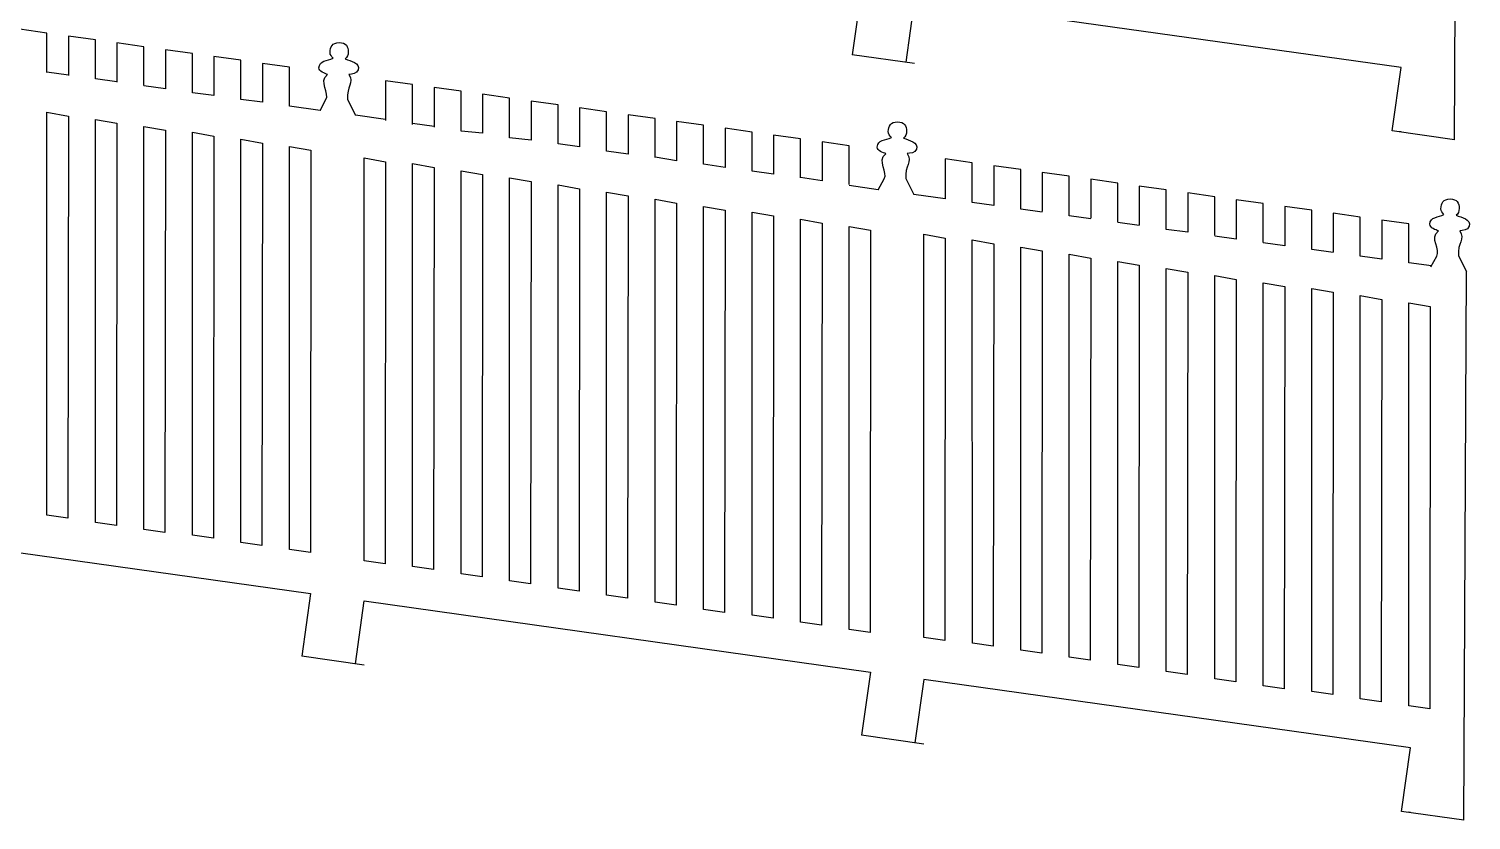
# Model space of a CAD drawing. Extents: x -294 to 276, y -108 to 146.
# Drawn here: x 198.8 to 265.6, y 46.4 to 83.1 of the extents above; entities that cross this region are included whole.
import ezdxf

# ---------------------------------------------------------------- set-up
doc = ezdxf.new("R2010")
doc.units = 0
doc.header["$MEASUREMENT"] = 0
doc.layers.add('OUTLINE', color=7, linetype='CONTINUOUS')

msp = doc.modelspace()

# ---------------------------------------------------------------- linework, layer by layer
at = {"layer": 'OUTLINE', "color": 1}
for points in [[(264.8367, 77.9792), (264.8367, 77.9792), (264.9559, 103.415), (264.9559, 103.415)], [(239.8133, 81.5101), (239.8133, 81.5101), (236.9243, 81.9177), (236.9243, 81.9177)], [(200.5949, 80.9767), (200.5949, 80.9767), (199.6009, 81.1167), (199.6009, 81.1167)], [(202.8429, 80.6597), (202.8429, 80.6597), (201.8485, 80.7999), (201.8485, 80.7999)], [(205.0907, 80.3427), (205.0907, 80.3427), (204.0957, 80.4829), (204.0957, 80.4829)], [(207.3383, 80.0299), (207.3383, 80.0299), (206.3435, 80.1591), (206.3435, 80.1591)], [(209.5859, 79.7151), (209.5859, 79.7151), (208.5909, 79.8483), (208.5909, 79.8483)], [(212.2561, 79.3321), (212.2561, 79.3321), (210.8383, 79.5319), (210.8383, 79.5319)], [(215.2939, 78.9143), (215.2939, 78.9143), (213.8995, 79.1135), (213.8995, 79.1135)], [(217.5421, 78.5937), (217.5421, 78.5937), (216.5489, 78.7353), (216.5489, 78.7353)], [(219.7899, 78.2759), (219.7899, 78.2759), (218.7963, 78.3801), (218.7963, 78.3801)], [(264.8369, 77.9792), (264.8369, 77.9792), (261.9453, 78.3872), (261.9453, 78.3872)], [(262.3605, 78.3392), (262.3605, 78.3392), (262.2881, 78.3492), (262.2881, 78.3492)], [(222.0379, 77.9609), (222.0379, 77.9609), (221.0439, 78.0693), (221.0439, 78.0693)], [(224.2847, 77.6461), (224.2847, 77.6461), (223.2913, 77.7853), (223.2913, 77.7853)], [(226.5327, 77.3103), (226.5327, 77.3103), (225.5387, 77.4477), (225.5387, 77.4477)], [(228.7807, 76.9993), (228.7807, 76.9993), (227.7863, 77.1639), (227.7863, 77.1639)], [(231.0285, 76.6885), (231.0285, 76.6885), (230.0337, 76.8405), (230.0337, 76.8405)], [(233.2761, 76.3861), (233.2761, 76.3861), (232.2813, 76.5153), (232.2813, 76.5153)], [(235.5237, 76.0713), (235.5237, 76.0713), (234.5287, 76.2191), (234.5287, 76.2191)], [(238.1291, 75.6589), (238.1291, 75.6589), (236.7761, 75.8517), (236.7761, 75.8517)], [(241.2315, 75.2383), (241.2315, 75.2383), (239.7725, 75.4403), (239.7725, 75.4403)], [(243.4797, 74.9273), (243.4797, 74.9273), (242.4863, 75.0645), (242.4863, 75.0645)], [(245.7275, 74.6163), (245.7275, 74.6163), (244.7337, 74.7537), (244.7337, 74.7537)], [(247.9755, 74.3055), (247.9755, 74.3055), (246.9813, 74.4429), (246.9813, 74.4429)], [(250.2223, 73.9949), (250.2223, 73.9949), (249.2289, 74.1321), (249.2289, 74.1321)], [(252.4703, 73.6841), (252.4703, 73.6841), (251.4761, 73.8215), (251.4761, 73.8215)], [(254.7183, 73.3733), (254.7183, 73.3733), (253.7239, 73.5107), (253.7239, 73.5107)], [(256.9661, 73.0625), (256.9661, 73.0625), (255.9711, 73.1999), (255.9711, 73.1999)], [(259.2137, 72.7517), (259.2137, 72.7517), (258.2187, 72.8891), (258.2187, 72.8891)], [(261.4613, 72.4409), (261.4613, 72.4409), (260.4663, 72.5783), (260.4663, 72.5783)], [(263.7603, 72.1231), (263.7603, 72.1231), (262.7133, 72.2677), (262.7133, 72.2677)], [(265.2623, 46.4269), (265.2623, 46.4269), (265.3815, 71.8627), (265.3815, 71.8627)], [(214.3086, 53.6166), (214.3086, 53.6166), (211.4114, 54.0253), (211.4114, 54.0253)], [(240.2389, 49.9578), (240.2389, 49.9578), (237.3499, 50.3654), (237.3499, 50.3654)], [(265.2625, 46.4269), (265.2625, 46.4269), (262.3709, 46.8349), (262.3709, 46.8349)], [(262.7861, 46.7869), (262.7861, 46.7869), (262.7137, 46.7969), (262.7137, 46.7969)]]:
    msp.add_open_spline(points, degree=3, dxfattribs=at)
for points, knots in [([(213.4716, 85.2269), (213.4716, 85.2269), (213.883, 88.1422), (213.883, 88.1422), (213.883, 88.1422), (213.883, 88.1422), (237.3375, 84.8458), (237.3375, 84.8458), (237.3375, 84.8458), (237.3375, 84.8458), (236.9243, 81.9177), (236.9243, 81.9177)], [0, 0, 0, 0, 0.25, 0.25, 0.25, 0.25, 0.5, 0.5, 0.5, 0.5, 1, 1, 1, 1]), ([(261.9453, 78.3871), (261.9453, 78.3871), (262.3605, 81.3291), (262.3605, 81.3291), (262.3605, 81.3291), (262.3605, 81.3291), (239.8133, 84.4979), (239.8133, 84.4979), (239.8133, 84.4979), (239.8133, 84.4979), (239.3999, 81.5684), (239.3999, 81.5684)], [0, 0, 0, 0, 0.25, 0.25, 0.25, 0.25, 0.5, 0.5, 0.5, 0.5, 1, 1, 1, 1]), ([(199.6009, 81.0915), (199.6009, 81.0915), (199.6009, 82.9205), (199.6009, 82.9205), (199.6009, 82.9205), (199.6009, 82.9205), (198.3469, 83.0963), (198.3469, 83.0963), (198.3469, 83.0963), (198.3469, 83.0963), (198.3469, 81.2899), (198.3469, 81.2899)], [0, 0, 0, 0, 0.25, 0.25, 0.25, 0.25, 0.5, 0.5, 0.5, 0.5, 1, 1, 1, 1]), ([(201.8485, 80.7993), (201.8485, 80.7993), (201.8485, 82.6051), (201.8485, 82.6051), (201.8485, 82.6051), (201.8485, 82.6051), (200.5949, 82.7809), (200.5949, 82.7809), (200.5949, 82.7809), (200.5949, 82.7809), (200.5949, 80.9541), (200.5949, 80.9541)], [0, 0, 0, 0, 0.25, 0.25, 0.25, 0.25, 0.5, 0.5, 0.5, 0.5, 1, 1, 1, 1]), ([(204.0959, 80.4843), (204.0959, 80.4843), (204.0959, 82.2897), (204.0959, 82.2897), (204.0959, 82.2897), (204.0959, 82.2897), (202.8429, 82.4655), (202.8429, 82.4655), (202.8429, 82.4655), (202.8429, 82.4655), (202.8429, 80.6431), (202.8429, 80.6431)], [0, 0, 0, 0, 0.25, 0.25, 0.25, 0.25, 0.5, 0.5, 0.5, 0.5, 1, 1, 1, 1]), ([(212.2561, 79.3321), (212.2561, 79.3321), (212.5239, 79.8363), (212.5239, 79.8363), (212.5239, 79.8363), (212.7305, 80.1183), (212.1729, 80.6701), (212.6007, 81.0033), (212.6007, 81.0033), (212.4953, 81.0387), (212.1969, 81.1461), (212.2049, 81.3081), (212.2049, 81.3081), (212.2225, 81.6659), (212.5927, 81.6141), (212.8605, 81.7575), (212.8605, 81.7575), (212.7963, 81.8331), (212.7189, 81.9253), (212.7189, 82.0243), (212.7189, 82.0243), (212.7189, 82.2837), (212.8309, 82.4807), (213.1491, 82.4807), (213.1491, 82.4807), (213.4671, 82.4807), (213.5663, 82.2969), (213.5663, 82.0375), (213.5663, 82.0375), (213.5663, 81.9199), (213.5129, 81.7861), (213.4255, 81.7247), (213.4255, 81.7247), (213.6699, 81.6243), (214.1215, 81.5393), (214.0275, 81.2149), (214.0275, 81.2149), (213.9711, 81.0203), (213.7241, 81.0301), (213.5923, 81.0049), (213.5923, 81.0049), (213.8587, 80.5995), (213.4713, 80.4497), (213.5355, 79.8465), (213.5355, 79.8465), (213.5355, 79.8465), (213.8995, 79.1135), (213.8995, 79.1135)], [0, 0, 0, 0, 0.0769231, 0.0769231, 0.0769231, 0.0769231, 0.1538462, 0.1538462, 0.1538462, 0.1538462, 0.2307692, 0.2307692, 0.2307692, 0.2307692, 0.3076923, 0.3076923, 0.3076923, 0.3076923, 0.3846154, 0.3846154, 0.3846154, 0.3846154, 0.4615385, 0.4615385, 0.4615385, 0.4615385, 0.5384615, 0.5384615, 0.5384615, 0.5384615, 0.6153846, 0.6153846, 0.6153846, 0.6153846, 0.6923077, 0.6923077, 0.6923077, 0.6923077, 0.7692308, 0.7692308, 0.7692308, 0.7692308, 0.8461538, 0.8461538, 0.8461538, 0.8461538, 1, 1, 1, 1]), ([(206.3435, 80.1591), (206.3435, 80.1591), (206.3435, 81.9743), (206.3435, 81.9743), (206.3435, 81.9743), (206.3435, 81.9743), (205.0907, 82.1501), (205.0907, 82.1501), (205.0907, 82.1501), (205.0907, 82.1501), (205.0907, 80.3323), (205.0907, 80.3323)], [0, 0, 0, 0, 0.25, 0.25, 0.25, 0.25, 0.5, 0.5, 0.5, 0.5, 1, 1, 1, 1]), ([(208.5909, 79.8483), (208.5909, 79.8483), (208.5909, 81.6591), (208.5909, 81.6591), (208.5909, 81.6591), (208.5909, 81.6591), (207.3383, 81.8349), (207.3383, 81.8349), (207.3383, 81.8349), (207.3383, 81.8349), (207.3383, 80.0299), (207.3383, 80.0299)], [0, 0, 0, 0, 0.25, 0.25, 0.25, 0.25, 0.5, 0.5, 0.5, 0.5, 1, 1, 1, 1]), ([(210.8383, 79.5395), (210.8383, 79.5395), (210.8383, 81.3437), (210.8383, 81.3437), (210.8383, 81.3437), (210.8383, 81.3437), (209.5859, 81.5195), (209.5859, 81.5195), (209.5859, 81.5195), (209.5859, 81.5195), (209.5859, 79.7151), (209.5859, 79.7151)], [0, 0, 0, 0, 0.25, 0.25, 0.25, 0.25, 0.5, 0.5, 0.5, 0.5, 1, 1, 1, 1]), ([(216.5489, 78.6909), (216.5489, 78.6909), (216.5489, 80.5379), (216.5489, 80.5379), (216.5489, 80.5379), (216.5489, 80.5379), (215.2939, 80.7139), (215.2939, 80.7139), (215.2939, 80.7139), (215.2939, 80.7139), (215.2939, 78.8645), (215.2939, 78.8645)], [0, 0, 0, 0, 0.25, 0.25, 0.25, 0.25, 0.5, 0.5, 0.5, 0.5, 1, 1, 1, 1]), ([(218.7963, 78.3801), (218.7963, 78.3801), (218.7963, 80.2225), (218.7963, 80.2225), (218.7963, 80.2225), (218.7963, 80.2225), (217.5421, 80.3985), (217.5421, 80.3985), (217.5421, 80.3985), (217.5421, 80.3985), (217.5421, 78.5535), (217.5421, 78.5535)], [0, 0, 0, 0, 0.25, 0.25, 0.25, 0.25, 0.5, 0.5, 0.5, 0.5, 1, 1, 1, 1]), ([(221.0439, 78.0693), (221.0439, 78.0693), (221.0439, 79.9073), (221.0439, 79.9073), (221.0439, 79.9073), (221.0439, 79.9073), (219.7899, 80.0831), (219.7899, 80.0831), (219.7899, 80.0831), (219.7899, 80.0831), (219.7899, 78.2759), (219.7899, 78.2759)], [0, 0, 0, 0, 0.25, 0.25, 0.25, 0.25, 0.5, 0.5, 0.5, 0.5, 1, 1, 1, 1]), ([(223.2913, 77.7853), (223.2913, 77.7853), (223.2913, 79.5919), (223.2913, 79.5919), (223.2913, 79.5919), (223.2913, 79.5919), (222.0379, 79.7677), (222.0379, 79.7677), (222.0379, 79.7677), (222.0379, 79.7677), (222.0379, 77.9609), (222.0379, 77.9609)], [0, 0, 0, 0, 0.25, 0.25, 0.25, 0.25, 0.5, 0.5, 0.5, 0.5, 1, 1, 1, 1]), ([(200.574, 60.4242), (200.574, 60.4242), (200.5967, 79.0755), (200.5967, 79.0755), (200.5967, 79.0755), (200.5967, 79.0755), (199.6009, 79.2524), (199.6009, 79.2524), (199.6009, 79.2524), (199.6009, 79.2524), (199.601, 60.5629), (199.601, 60.5629), (199.601, 60.5629), (199.601, 60.5629), (200.574, 60.4242), (200.574, 60.4242)], [0, 0, 0, 0, 0.2, 0.2, 0.2, 0.2, 0.4, 0.4, 0.4, 0.4, 0.6, 0.6, 0.6, 0.6, 1, 1, 1, 1]), ([(202.8216, 60.0934), (202.8216, 60.0934), (202.8443, 78.7447), (202.8443, 78.7447), (202.8443, 78.7447), (202.8443, 78.7447), (201.8485, 78.9216), (201.8485, 78.9216), (201.8485, 78.9216), (201.8485, 78.9216), (201.8486, 60.2321), (201.8486, 60.2321), (201.8486, 60.2321), (201.8486, 60.2321), (202.8216, 60.0934), (202.8216, 60.0934)], [0, 0, 0, 0, 0.2, 0.2, 0.2, 0.2, 0.4, 0.4, 0.4, 0.4, 0.6, 0.6, 0.6, 0.6, 1, 1, 1, 1]), ([(225.5387, 77.4477), (225.5387, 77.4477), (225.5387, 79.2767), (225.5387, 79.2767), (225.5387, 79.2767), (225.5387, 79.2767), (224.2847, 79.4525), (224.2847, 79.4525), (224.2847, 79.4525), (224.2847, 79.4525), (224.2847, 77.6461), (224.2847, 77.6461)], [0, 0, 0, 0, 0.25, 0.25, 0.25, 0.25, 0.5, 0.5, 0.5, 0.5, 1, 1, 1, 1]), ([(227.7863, 77.1555), (227.7863, 77.1555), (227.7863, 78.9613), (227.7863, 78.9613), (227.7863, 78.9613), (227.7863, 78.9613), (226.5327, 79.1371), (226.5327, 79.1371), (226.5327, 79.1371), (226.5327, 79.1371), (226.5327, 77.3103), (226.5327, 77.3103)], [0, 0, 0, 0, 0.25, 0.25, 0.25, 0.25, 0.5, 0.5, 0.5, 0.5, 1, 1, 1, 1]), ([(205.069, 59.7626), (205.069, 59.7626), (205.0917, 78.4139), (205.0917, 78.4139), (205.0917, 78.4139), (205.0917, 78.4139), (204.0959, 78.5908), (204.0959, 78.5908), (204.0959, 78.5908), (204.0959, 78.5908), (204.096, 59.9013), (204.096, 59.9013), (204.096, 59.9013), (204.096, 59.9013), (205.069, 59.7626), (205.069, 59.7626)], [0, 0, 0, 0, 0.2, 0.2, 0.2, 0.2, 0.4, 0.4, 0.4, 0.4, 0.6, 0.6, 0.6, 0.6, 1, 1, 1, 1]), ([(207.3166, 59.498), (207.3166, 59.498), (207.3393, 78.1493), (207.3393, 78.1493), (207.3393, 78.1493), (207.3393, 78.1493), (206.3435, 78.3262), (206.3435, 78.3262), (206.3435, 78.3262), (206.3435, 78.3262), (206.3436, 59.6367), (206.3436, 59.6367), (206.3436, 59.6367), (206.3436, 59.6367), (207.3166, 59.498), (207.3166, 59.498)], [0, 0, 0, 0, 0.2, 0.2, 0.2, 0.2, 0.4, 0.4, 0.4, 0.4, 0.6, 0.6, 0.6, 0.6, 1, 1, 1, 1]), ([(230.0337, 76.8405), (230.0337, 76.8405), (230.0337, 78.6459), (230.0337, 78.6459), (230.0337, 78.6459), (230.0337, 78.6459), (228.7807, 78.8217), (228.7807, 78.8217), (228.7807, 78.8217), (228.7807, 78.8217), (228.7807, 76.9993), (228.7807, 76.9993)], [0, 0, 0, 0, 0.25, 0.25, 0.25, 0.25, 0.5, 0.5, 0.5, 0.5, 1, 1, 1, 1]), ([(232.2813, 76.5153), (232.2813, 76.5153), (232.2813, 78.3305), (232.2813, 78.3305), (232.2813, 78.3305), (232.2813, 78.3305), (231.0285, 78.5063), (231.0285, 78.5063), (231.0285, 78.5063), (231.0285, 78.5063), (231.0285, 76.6885), (231.0285, 76.6885)], [0, 0, 0, 0, 0.25, 0.25, 0.25, 0.25, 0.5, 0.5, 0.5, 0.5, 1, 1, 1, 1]), ([(238.1291, 75.6589), (238.1291, 75.6589), (238.3969, 76.1631), (238.3969, 76.1631), (238.3969, 76.1631), (238.6035, 76.4451), (238.0459, 76.9969), (238.4737, 77.3301), (238.4737, 77.3301), (238.3683, 77.3655), (238.0699, 77.4729), (238.0779, 77.6349), (238.0779, 77.6349), (238.0955, 77.9927), (238.4657, 77.9409), (238.7335, 78.0843), (238.7335, 78.0843), (238.6693, 78.1599), (238.5919, 78.2521), (238.5919, 78.3511), (238.5919, 78.3511), (238.5919, 78.6105), (238.7039, 78.8075), (239.0221, 78.8075), (239.0221, 78.8075), (239.3401, 78.8075), (239.4393, 78.6237), (239.4393, 78.3643), (239.4393, 78.3643), (239.4393, 78.2467), (239.3859, 78.1129), (239.2985, 78.0515), (239.2985, 78.0515), (239.5429, 77.9511), (239.9945, 77.8661), (239.9005, 77.5417), (239.9005, 77.5417), (239.8441, 77.3471), (239.5971, 77.3569), (239.4653, 77.3317), (239.4653, 77.3317), (239.7317, 76.9263), (239.3443, 76.7765), (239.4085, 76.1733), (239.4085, 76.1733), (239.4085, 76.1733), (239.7725, 75.4403), (239.7725, 75.4403)], [0, 0, 0, 0, 0.0769231, 0.0769231, 0.0769231, 0.0769231, 0.1538462, 0.1538462, 0.1538462, 0.1538462, 0.2307692, 0.2307692, 0.2307692, 0.2307692, 0.3076923, 0.3076923, 0.3076923, 0.3076923, 0.3846154, 0.3846154, 0.3846154, 0.3846154, 0.4615385, 0.4615385, 0.4615385, 0.4615385, 0.5384615, 0.5384615, 0.5384615, 0.5384615, 0.6153846, 0.6153846, 0.6153846, 0.6153846, 0.6923077, 0.6923077, 0.6923077, 0.6923077, 0.7692308, 0.7692308, 0.7692308, 0.7692308, 0.8461538, 0.8461538, 0.8461538, 0.8461538, 1, 1, 1, 1]), ([(209.564, 59.1674), (209.564, 59.1674), (209.5867, 77.8187), (209.5867, 77.8187), (209.5867, 77.8187), (209.5867, 77.8187), (208.5909, 77.9956), (208.5909, 77.9956), (208.5909, 77.9956), (208.5909, 77.9956), (208.591, 59.3061), (208.591, 59.3061), (208.591, 59.3061), (208.591, 59.3061), (209.564, 59.1674), (209.564, 59.1674)], [0, 0, 0, 0, 0.2, 0.2, 0.2, 0.2, 0.4, 0.4, 0.4, 0.4, 0.6, 0.6, 0.6, 0.6, 1, 1, 1, 1]), ([(211.8114, 58.8368), (211.8114, 58.8368), (211.8341, 77.4881), (211.8341, 77.4881), (211.8341, 77.4881), (211.8341, 77.4881), (210.8383, 77.665), (210.8383, 77.665), (210.8383, 77.665), (210.8383, 77.665), (210.8384, 58.9755), (210.8384, 58.9755), (210.8384, 58.9755), (210.8384, 58.9755), (211.8114, 58.8368), (211.8114, 58.8368)], [0, 0, 0, 0, 0.2, 0.2, 0.2, 0.2, 0.4, 0.4, 0.4, 0.4, 0.6, 0.6, 0.6, 0.6, 1, 1, 1, 1]), ([(234.5287, 76.2045), (234.5287, 76.2045), (234.5287, 78.0153), (234.5287, 78.0153), (234.5287, 78.0153), (234.5287, 78.0153), (233.2761, 78.1911), (233.2761, 78.1911), (233.2761, 78.1911), (233.2761, 78.1911), (233.2761, 76.3861), (233.2761, 76.3861)], [0, 0, 0, 0, 0.25, 0.25, 0.25, 0.25, 0.5, 0.5, 0.5, 0.5, 1, 1, 1, 1]), ([(236.7761, 75.8957), (236.7761, 75.8957), (236.7761, 77.6999), (236.7761, 77.6999), (236.7761, 77.6999), (236.7761, 77.6999), (235.5237, 77.8757), (235.5237, 77.8757), (235.5237, 77.8757), (235.5237, 77.8757), (235.5237, 76.0713), (235.5237, 76.0713)], [0, 0, 0, 0, 0.25, 0.25, 0.25, 0.25, 0.5, 0.5, 0.5, 0.5, 1, 1, 1, 1]), ([(215.2744, 58.3078), (215.2744, 58.3078), (215.2971, 76.9591), (215.2971, 76.9591), (215.2971, 76.9591), (215.2971, 76.9591), (214.3013, 77.136), (214.3013, 77.136), (214.3013, 77.136), (214.3013, 77.136), (214.3014, 58.4465), (214.3014, 58.4465), (214.3014, 58.4465), (214.3014, 58.4465), (215.2744, 58.3078), (215.2744, 58.3078)], [0, 0, 0, 0, 0.2, 0.2, 0.2, 0.2, 0.4, 0.4, 0.4, 0.4, 0.6, 0.6, 0.6, 0.6, 1, 1, 1, 1]), ([(217.522, 58.0432), (217.522, 58.0432), (217.5447, 76.6945), (217.5447, 76.6945), (217.5447, 76.6945), (217.5447, 76.6945), (216.5489, 76.8714), (216.5489, 76.8714), (216.5489, 76.8714), (216.5489, 76.8714), (216.549, 58.1819), (216.549, 58.1819), (216.549, 58.1819), (216.549, 58.1819), (217.522, 58.0432), (217.522, 58.0432)], [0, 0, 0, 0, 0.2, 0.2, 0.2, 0.2, 0.4, 0.4, 0.4, 0.4, 0.6, 0.6, 0.6, 0.6, 1, 1, 1, 1]), ([(242.4865, 75.0649), (242.4865, 75.0649), (242.4865, 76.9119), (242.4865, 76.9119), (242.4865, 76.9119), (242.4865, 76.9119), (241.2315, 77.0879), (241.2315, 77.0879), (241.2315, 77.0879), (241.2315, 77.0879), (241.2315, 75.2385), (241.2315, 75.2385)], [0, 0, 0, 0, 0.25, 0.25, 0.25, 0.25, 0.5, 0.5, 0.5, 0.5, 1, 1, 1, 1]), ([(219.7694, 57.7124), (219.7694, 57.7124), (219.7921, 76.3637), (219.7921, 76.3637), (219.7921, 76.3637), (219.7921, 76.3637), (218.7963, 76.5406), (218.7963, 76.5406), (218.7963, 76.5406), (218.7963, 76.5406), (218.7964, 57.8511), (218.7964, 57.8511), (218.7964, 57.8511), (218.7964, 57.8511), (219.7694, 57.7124), (219.7694, 57.7124)], [0, 0, 0, 0, 0.2, 0.2, 0.2, 0.2, 0.4, 0.4, 0.4, 0.4, 0.6, 0.6, 0.6, 0.6, 1, 1, 1, 1]), ([(222.017, 57.3816), (222.017, 57.3816), (222.0397, 76.0329), (222.0397, 76.0329), (222.0397, 76.0329), (222.0397, 76.0329), (221.0439, 76.2098), (221.0439, 76.2098), (221.0439, 76.2098), (221.0439, 76.2098), (221.044, 57.5203), (221.044, 57.5203), (221.044, 57.5203), (221.044, 57.5203), (222.017, 57.3816), (222.017, 57.3816)], [0, 0, 0, 0, 0.2, 0.2, 0.2, 0.2, 0.4, 0.4, 0.4, 0.4, 0.6, 0.6, 0.6, 0.6, 1, 1, 1, 1]), ([(244.7339, 74.7541), (244.7339, 74.7541), (244.7339, 76.5965), (244.7339, 76.5965), (244.7339, 76.5965), (244.7339, 76.5965), (243.4797, 76.7725), (243.4797, 76.7725), (243.4797, 76.7725), (243.4797, 76.7725), (243.4797, 74.9275), (243.4797, 74.9275)], [0, 0, 0, 0, 0.25, 0.25, 0.25, 0.25, 0.5, 0.5, 0.5, 0.5, 1, 1, 1, 1]), ([(246.9815, 74.4433), (246.9815, 74.4433), (246.9815, 76.2813), (246.9815, 76.2813), (246.9815, 76.2813), (246.9815, 76.2813), (245.7275, 76.4571), (245.7275, 76.4571), (245.7275, 76.4571), (245.7275, 76.4571), (245.7275, 74.6499), (245.7275, 74.6499)], [0, 0, 0, 0, 0.25, 0.25, 0.25, 0.25, 0.5, 0.5, 0.5, 0.5, 1, 1, 1, 1]), ([(224.2644, 57.0508), (224.2644, 57.0508), (224.2871, 75.7021), (224.2871, 75.7021), (224.2871, 75.7021), (224.2871, 75.7021), (223.2913, 75.879), (223.2913, 75.879), (223.2913, 75.879), (223.2913, 75.879), (223.2914, 57.1895), (223.2914, 57.1895), (223.2914, 57.1895), (223.2914, 57.1895), (224.2644, 57.0508), (224.2644, 57.0508)], [0, 0, 0, 0, 0.2, 0.2, 0.2, 0.2, 0.4, 0.4, 0.4, 0.4, 0.6, 0.6, 0.6, 0.6, 1, 1, 1, 1]), ([(226.5118, 56.72), (226.5118, 56.72), (226.5345, 75.3713), (226.5345, 75.3713), (226.5345, 75.3713), (226.5345, 75.3713), (225.5387, 75.5482), (225.5387, 75.5482), (225.5387, 75.5482), (225.5387, 75.5482), (225.5388, 56.8587), (225.5388, 56.8587), (225.5388, 56.8587), (225.5388, 56.8587), (226.5118, 56.72), (226.5118, 56.72)], [0, 0, 0, 0, 0.2, 0.2, 0.2, 0.2, 0.4, 0.4, 0.4, 0.4, 0.6, 0.6, 0.6, 0.6, 1, 1, 1, 1]), ([(249.2289, 74.1593), (249.2289, 74.1593), (249.2289, 75.9659), (249.2289, 75.9659), (249.2289, 75.9659), (249.2289, 75.9659), (247.9755, 76.1417), (247.9755, 76.1417), (247.9755, 76.1417), (247.9755, 76.1417), (247.9755, 74.3349), (247.9755, 74.3349)], [0, 0, 0, 0, 0.25, 0.25, 0.25, 0.25, 0.5, 0.5, 0.5, 0.5, 1, 1, 1, 1]), ([(251.4763, 73.8217), (251.4763, 73.8217), (251.4763, 75.6507), (251.4763, 75.6507), (251.4763, 75.6507), (251.4763, 75.6507), (250.2223, 75.8265), (250.2223, 75.8265), (250.2223, 75.8265), (250.2223, 75.8265), (250.2223, 74.0201), (250.2223, 74.0201)], [0, 0, 0, 0, 0.25, 0.25, 0.25, 0.25, 0.5, 0.5, 0.5, 0.5, 1, 1, 1, 1]), ([(228.7594, 56.3892), (228.7594, 56.3892), (228.7821, 75.0405), (228.7821, 75.0405), (228.7821, 75.0405), (228.7821, 75.0405), (227.7863, 75.2174), (227.7863, 75.2174), (227.7863, 75.2174), (227.7863, 75.2174), (227.7864, 56.5279), (227.7864, 56.5279), (227.7864, 56.5279), (227.7864, 56.5279), (228.7594, 56.3892), (228.7594, 56.3892)], [0, 0, 0, 0, 0.2, 0.2, 0.2, 0.2, 0.4, 0.4, 0.4, 0.4, 0.6, 0.6, 0.6, 0.6, 1, 1, 1, 1]), ([(231.0068, 56.0584), (231.0068, 56.0584), (231.0295, 74.7097), (231.0295, 74.7097), (231.0295, 74.7097), (231.0295, 74.7097), (230.0337, 74.8866), (230.0337, 74.8866), (230.0337, 74.8866), (230.0337, 74.8866), (230.0338, 56.1971), (230.0338, 56.1971), (230.0338, 56.1971), (230.0338, 56.1971), (231.0068, 56.0584), (231.0068, 56.0584)], [0, 0, 0, 0, 0.2, 0.2, 0.2, 0.2, 0.4, 0.4, 0.4, 0.4, 0.6, 0.6, 0.6, 0.6, 1, 1, 1, 1]), ([(253.7239, 73.5295), (253.7239, 73.5295), (253.7239, 75.3353), (253.7239, 75.3353), (253.7239, 75.3353), (253.7239, 75.3353), (252.4703, 75.5111), (252.4703, 75.5111), (252.4703, 75.5111), (252.4703, 75.5111), (252.4703, 73.6843), (252.4703, 73.6843)], [0, 0, 0, 0, 0.25, 0.25, 0.25, 0.25, 0.5, 0.5, 0.5, 0.5, 1, 1, 1, 1]), ([(255.9713, 73.2145), (255.9713, 73.2145), (255.9713, 75.0199), (255.9713, 75.0199), (255.9713, 75.0199), (255.9713, 75.0199), (254.7183, 75.1957), (254.7183, 75.1957), (254.7183, 75.1957), (254.7183, 75.1957), (254.7183, 73.3733), (254.7183, 73.3733)], [0, 0, 0, 0, 0.25, 0.25, 0.25, 0.25, 0.5, 0.5, 0.5, 0.5, 1, 1, 1, 1]), ([(258.2189, 72.8893), (258.2189, 72.8893), (258.2189, 74.7045), (258.2189, 74.7045), (258.2189, 74.7045), (258.2189, 74.7045), (256.9661, 74.8803), (256.9661, 74.8803), (256.9661, 74.8803), (256.9661, 74.8803), (256.9661, 73.0625), (256.9661, 73.0625)], [0, 0, 0, 0, 0.25, 0.25, 0.25, 0.25, 0.5, 0.5, 0.5, 0.5, 1, 1, 1, 1]), ([(263.7381, 72.0813), (263.7381, 72.0813), (264.0059, 72.5855), (264.0059, 72.5855), (264.0059, 72.5855), (264.2125, 72.8675), (263.6549, 73.4193), (264.0827, 73.7525), (264.0827, 73.7525), (263.9773, 73.7879), (263.6789, 73.8953), (263.6869, 74.0573), (263.6869, 74.0573), (263.7045, 74.4151), (264.0747, 74.3633), (264.3425, 74.5067), (264.3425, 74.5067), (264.2783, 74.5823), (264.2009, 74.6745), (264.2009, 74.7735), (264.2009, 74.7735), (264.2009, 75.0329), (264.3129, 75.2299), (264.6311, 75.2299), (264.6311, 75.2299), (264.9491, 75.2299), (265.0483, 75.0461), (265.0483, 74.7867), (265.0483, 74.7867), (265.0483, 74.6691), (264.9949, 74.5353), (264.9075, 74.4739), (264.9075, 74.4739), (265.1519, 74.3735), (265.6035, 74.2885), (265.5095, 73.9641), (265.5095, 73.9641), (265.4531, 73.7695), (265.2061, 73.7793), (265.0743, 73.7541), (265.0743, 73.7541), (265.3407, 73.3487), (264.9533, 73.1989), (265.0175, 72.5957), (265.0175, 72.5957), (265.0175, 72.5957), (265.3815, 71.8627), (265.3815, 71.8627)], [0, 0, 0, 0, 0.0769231, 0.0769231, 0.0769231, 0.0769231, 0.1538462, 0.1538462, 0.1538462, 0.1538462, 0.2307692, 0.2307692, 0.2307692, 0.2307692, 0.3076923, 0.3076923, 0.3076923, 0.3076923, 0.3846154, 0.3846154, 0.3846154, 0.3846154, 0.4615385, 0.4615385, 0.4615385, 0.4615385, 0.5384615, 0.5384615, 0.5384615, 0.5384615, 0.6153846, 0.6153846, 0.6153846, 0.6153846, 0.6923077, 0.6923077, 0.6923077, 0.6923077, 0.7692308, 0.7692308, 0.7692308, 0.7692308, 0.8461538, 0.8461538, 0.8461538, 0.8461538, 1, 1, 1, 1]), ([(233.2544, 55.7938), (233.2544, 55.7938), (233.2771, 74.4451), (233.2771, 74.4451), (233.2771, 74.4451), (233.2771, 74.4451), (232.2813, 74.622), (232.2813, 74.622), (232.2813, 74.622), (232.2813, 74.622), (232.2814, 55.9325), (232.2814, 55.9325), (232.2814, 55.9325), (232.2814, 55.9325), (233.2544, 55.7938), (233.2544, 55.7938)], [0, 0, 0, 0, 0.2, 0.2, 0.2, 0.2, 0.4, 0.4, 0.4, 0.4, 0.6, 0.6, 0.6, 0.6, 1, 1, 1, 1]), ([(235.5018, 55.4632), (235.5018, 55.4632), (235.5245, 74.1145), (235.5245, 74.1145), (235.5245, 74.1145), (235.5245, 74.1145), (234.5287, 74.2914), (234.5287, 74.2914), (234.5287, 74.2914), (234.5287, 74.2914), (234.5288, 55.6019), (234.5288, 55.6019), (234.5288, 55.6019), (234.5288, 55.6019), (235.5018, 55.4632), (235.5018, 55.4632)], [0, 0, 0, 0, 0.2, 0.2, 0.2, 0.2, 0.4, 0.4, 0.4, 0.4, 0.6, 0.6, 0.6, 0.6, 1, 1, 1, 1]), ([(260.4663, 72.5785), (260.4663, 72.5785), (260.4663, 74.3893), (260.4663, 74.3893), (260.4663, 74.3893), (260.4663, 74.3893), (259.2137, 74.5651), (259.2137, 74.5651), (259.2137, 74.5651), (259.2137, 74.5651), (259.2137, 72.7601), (259.2137, 72.7601)], [0, 0, 0, 0, 0.25, 0.25, 0.25, 0.25, 0.5, 0.5, 0.5, 0.5, 1, 1, 1, 1]), ([(262.7137, 72.2697), (262.7137, 72.2697), (262.7137, 74.0739), (262.7137, 74.0739), (262.7137, 74.0739), (262.7137, 74.0739), (261.4613, 74.2497), (261.4613, 74.2497), (261.4613, 74.2497), (261.4613, 74.2497), (261.4613, 72.4453), (261.4613, 72.4453)], [0, 0, 0, 0, 0.25, 0.25, 0.25, 0.25, 0.5, 0.5, 0.5, 0.5, 1, 1, 1, 1]), ([(237.7492, 55.1326), (237.7492, 55.1326), (237.7719, 73.7839), (237.7719, 73.7839), (237.7719, 73.7839), (237.7719, 73.7839), (236.7761, 73.9608), (236.7761, 73.9608), (236.7761, 73.9608), (236.7761, 73.9608), (236.7762, 55.2713), (236.7762, 55.2713), (236.7762, 55.2713), (236.7762, 55.2713), (237.7492, 55.1326), (237.7492, 55.1326)], [0, 0, 0, 0, 0.2, 0.2, 0.2, 0.2, 0.4, 0.4, 0.4, 0.4, 0.6, 0.6, 0.6, 0.6, 1, 1, 1, 1]), ([(241.212, 54.7652), (241.212, 54.7652), (241.2347, 73.4165), (241.2347, 73.4165), (241.2347, 73.4165), (241.2347, 73.4165), (240.2389, 73.5934), (240.2389, 73.5934), (240.2389, 73.5934), (240.2389, 73.5934), (240.239, 54.9039), (240.239, 54.9039), (240.239, 54.9039), (240.239, 54.9039), (241.212, 54.7652), (241.212, 54.7652)], [0, 0, 0, 0, 0.2, 0.2, 0.2, 0.2, 0.4, 0.4, 0.4, 0.4, 0.6, 0.6, 0.6, 0.6, 1, 1, 1, 1]), ([(243.4596, 54.5006), (243.4596, 54.5006), (243.4823, 73.1519), (243.4823, 73.1519), (243.4823, 73.1519), (243.4823, 73.1519), (242.4865, 73.3288), (242.4865, 73.3288), (242.4865, 73.3288), (242.4865, 73.3288), (242.4866, 54.6393), (242.4866, 54.6393), (242.4866, 54.6393), (242.4866, 54.6393), (243.4596, 54.5006), (243.4596, 54.5006)], [0, 0, 0, 0, 0.2, 0.2, 0.2, 0.2, 0.4, 0.4, 0.4, 0.4, 0.6, 0.6, 0.6, 0.6, 1, 1, 1, 1]), ([(245.707, 54.1698), (245.707, 54.1698), (245.7297, 72.8211), (245.7297, 72.8211), (245.7297, 72.8211), (245.7297, 72.8211), (244.7339, 72.998), (244.7339, 72.998), (244.7339, 72.998), (244.7339, 72.998), (244.734, 54.3085), (244.734, 54.3085), (244.734, 54.3085), (244.734, 54.3085), (245.707, 54.1698), (245.707, 54.1698)], [0, 0, 0, 0, 0.2, 0.2, 0.2, 0.2, 0.4, 0.4, 0.4, 0.4, 0.6, 0.6, 0.6, 0.6, 1, 1, 1, 1]), ([(247.9546, 53.839), (247.9546, 53.839), (247.9773, 72.4903), (247.9773, 72.4903), (247.9773, 72.4903), (247.9773, 72.4903), (246.9815, 72.6672), (246.9815, 72.6672), (246.9815, 72.6672), (246.9815, 72.6672), (246.9816, 53.9777), (246.9816, 53.9777), (246.9816, 53.9777), (246.9816, 53.9777), (247.9546, 53.839), (247.9546, 53.839)], [0, 0, 0, 0, 0.2, 0.2, 0.2, 0.2, 0.4, 0.4, 0.4, 0.4, 0.6, 0.6, 0.6, 0.6, 1, 1, 1, 1]), ([(250.202, 53.5082), (250.202, 53.5082), (250.2247, 72.1595), (250.2247, 72.1595), (250.2247, 72.1595), (250.2247, 72.1595), (249.2289, 72.3364), (249.2289, 72.3364), (249.2289, 72.3364), (249.2289, 72.3364), (249.229, 53.6469), (249.229, 53.6469), (249.229, 53.6469), (249.229, 53.6469), (250.202, 53.5082), (250.202, 53.5082)], [0, 0, 0, 0, 0.2, 0.2, 0.2, 0.2, 0.4, 0.4, 0.4, 0.4, 0.6, 0.6, 0.6, 0.6, 1, 1, 1, 1]), ([(252.4494, 53.1774), (252.4494, 53.1774), (252.4721, 71.8287), (252.4721, 71.8287), (252.4721, 71.8287), (252.4721, 71.8287), (251.4763, 72.0056), (251.4763, 72.0056), (251.4763, 72.0056), (251.4763, 72.0056), (251.4764, 53.3161), (251.4764, 53.3161), (251.4764, 53.3161), (251.4764, 53.3161), (252.4494, 53.1774), (252.4494, 53.1774)], [0, 0, 0, 0, 0.2, 0.2, 0.2, 0.2, 0.4, 0.4, 0.4, 0.4, 0.6, 0.6, 0.6, 0.6, 1, 1, 1, 1]), ([(254.697, 52.8466), (254.697, 52.8466), (254.7197, 71.4979), (254.7197, 71.4979), (254.7197, 71.4979), (254.7197, 71.4979), (253.7239, 71.6748), (253.7239, 71.6748), (253.7239, 71.6748), (253.7239, 71.6748), (253.724, 52.9853), (253.724, 52.9853), (253.724, 52.9853), (253.724, 52.9853), (254.697, 52.8466), (254.697, 52.8466)], [0, 0, 0, 0, 0.2, 0.2, 0.2, 0.2, 0.4, 0.4, 0.4, 0.4, 0.6, 0.6, 0.6, 0.6, 1, 1, 1, 1]), ([(256.9444, 52.5158), (256.9444, 52.5158), (256.9671, 71.1671), (256.9671, 71.1671), (256.9671, 71.1671), (256.9671, 71.1671), (255.9713, 71.344), (255.9713, 71.344), (255.9713, 71.344), (255.9713, 71.344), (255.9714, 52.6545), (255.9714, 52.6545), (255.9714, 52.6545), (255.9714, 52.6545), (256.9444, 52.5158), (256.9444, 52.5158)], [0, 0, 0, 0, 0.2, 0.2, 0.2, 0.2, 0.4, 0.4, 0.4, 0.4, 0.6, 0.6, 0.6, 0.6, 1, 1, 1, 1]), ([(259.192, 52.2512), (259.192, 52.2512), (259.2147, 70.9025), (259.2147, 70.9025), (259.2147, 70.9025), (259.2147, 70.9025), (258.2189, 71.0794), (258.2189, 71.0794), (258.2189, 71.0794), (258.2189, 71.0794), (258.219, 52.3899), (258.219, 52.3899), (258.219, 52.3899), (258.219, 52.3899), (259.192, 52.2512), (259.192, 52.2512)], [0, 0, 0, 0, 0.2, 0.2, 0.2, 0.2, 0.4, 0.4, 0.4, 0.4, 0.6, 0.6, 0.6, 0.6, 1, 1, 1, 1]), ([(261.4394, 51.9206), (261.4394, 51.9206), (261.4621, 70.5719), (261.4621, 70.5719), (261.4621, 70.5719), (261.4621, 70.5719), (260.4663, 70.7488), (260.4663, 70.7488), (260.4663, 70.7488), (260.4663, 70.7488), (260.4664, 52.0593), (260.4664, 52.0593), (260.4664, 52.0593), (260.4664, 52.0593), (261.4394, 51.9206), (261.4394, 51.9206)], [0, 0, 0, 0, 0.2, 0.2, 0.2, 0.2, 0.4, 0.4, 0.4, 0.4, 0.6, 0.6, 0.6, 0.6, 1, 1, 1, 1]), ([(263.6868, 51.59), (263.6868, 51.59), (263.7095, 70.2413), (263.7095, 70.2413), (263.7095, 70.2413), (263.7095, 70.2413), (262.7137, 70.4182), (262.7137, 70.4182), (262.7137, 70.4182), (262.7137, 70.4182), (262.7138, 51.7287), (262.7138, 51.7287), (262.7138, 51.7287), (262.7138, 51.7287), (263.6868, 51.59), (263.6868, 51.59)], [0, 0, 0, 0, 0.2, 0.2, 0.2, 0.2, 0.4, 0.4, 0.4, 0.4, 0.6, 0.6, 0.6, 0.6, 1, 1, 1, 1]), ([(187.9541, 57.3353), (187.9541, 57.3353), (188.3635, 60.2362), (188.3635, 60.2362), (188.3635, 60.2362), (188.3635, 60.2362), (211.8227, 56.9392), (211.8227, 56.9392), (211.8227, 56.9392), (211.8227, 56.9392), (211.4115, 54.0254), (211.4115, 54.0254)], [0, 0, 0, 0, 0.25, 0.25, 0.25, 0.25, 0.5, 0.5, 0.5, 0.5, 1, 1, 1, 1]), ([(213.8972, 53.6746), (213.8972, 53.6746), (214.3086, 56.5899), (214.3086, 56.5899), (214.3086, 56.5899), (214.3086, 56.5899), (237.7631, 53.2935), (237.7631, 53.2935), (237.7631, 53.2935), (237.7631, 53.2935), (237.3499, 50.3654), (237.3499, 50.3654)], [0, 0, 0, 0, 0.25, 0.25, 0.25, 0.25, 0.5, 0.5, 0.5, 0.5, 1, 1, 1, 1]), ([(262.3709, 46.8348), (262.3709, 46.8348), (262.7861, 49.7768), (262.7861, 49.7768), (262.7861, 49.7768), (262.7861, 49.7768), (240.2389, 52.9456), (240.2389, 52.9456), (240.2389, 52.9456), (240.2389, 52.9456), (239.8255, 50.0161), (239.8255, 50.0161)], [0, 0, 0, 0, 0.25, 0.25, 0.25, 0.25, 0.5, 0.5, 0.5, 0.5, 1, 1, 1, 1])]:
    msp.add_open_spline(points, degree=3, knots=knots, dxfattribs=at)

doc.saveas('drawing.dxf')
